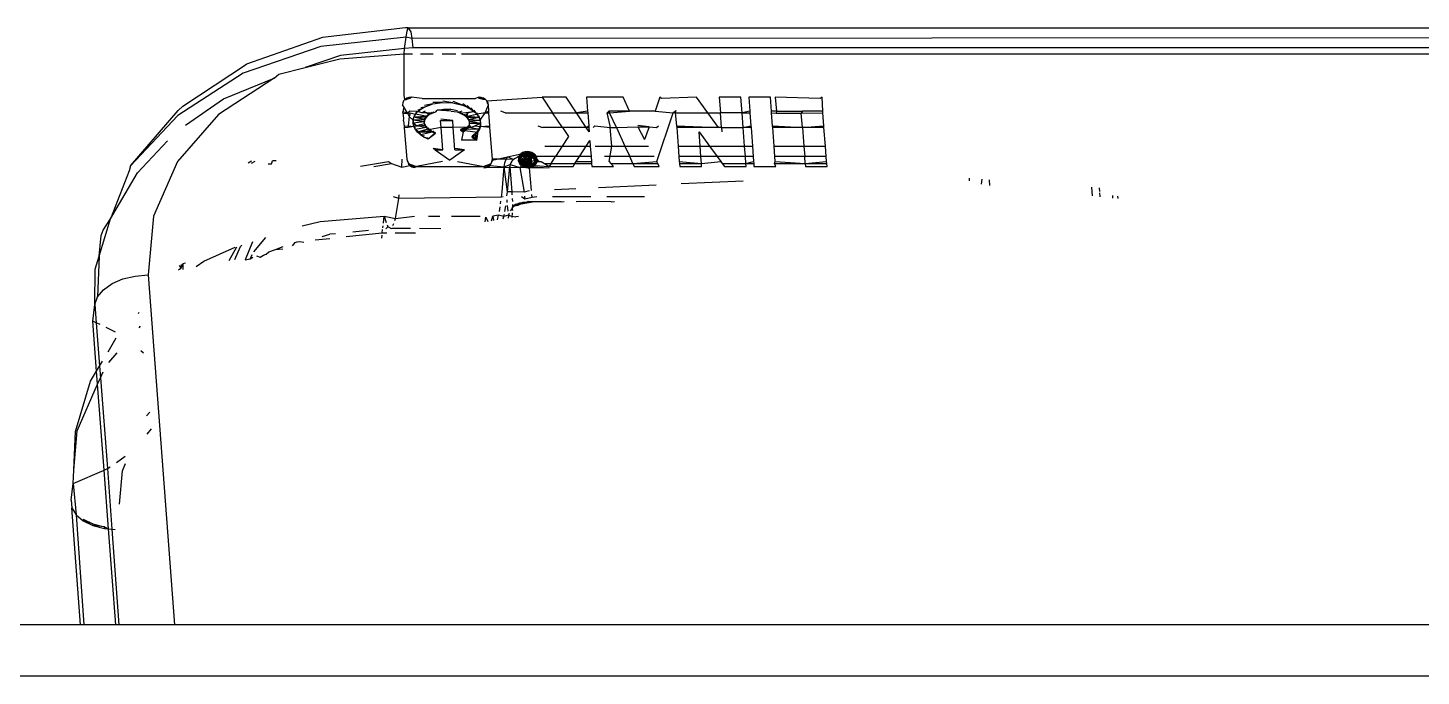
# Model space of a CAD drawing. Header units: metres. Extents: x -4.2 to 4.2, y -5.7 to 5.7.
# Drawn here: x 2.14567 to 2.17013, y -2.64521 to -2.63384 of the extents above; entities that cross this region are included whole.
import ezdxf

# ---------------------------------------------------------------- set-up
doc = ezdxf.new("R2010")
doc.units = ezdxf.units.M

msp = doc.modelspace()

# ---------------------------------------------------------------- linework, layer by layer
for p, q in [((2.150845, -2.634002), (2.14951, -2.63447)), ((2.152312, -2.634001), (2.150819, -2.63416)), ((2.152305, -2.633836), (2.150845, -2.634002)), ((2.152288, -2.6342), (2.152312, -2.634001)), ((2.152351, -2.633836), (2.152305, -2.633836)), ((2.152312, -2.634001), (2.15233, -2.63389)), ((2.152413, -2.634021), (2.152312, -2.634001)), ((2.15233, -2.63389), (2.152351, -2.633836)), ((2.152351, -2.633836), (2.152394, -2.633903)), ((2.152351, -2.633836), (2.185005, -2.633836)), ((2.152394, -2.633903), (2.152413, -2.634021)), ((2.184966, -2.634001), (2.152413, -2.634021)), ((2.152413, -2.634021), (2.152429, -2.634185)), ((2.150819, -2.63416), (2.149452, -2.634629)), ((2.151151, -2.634381), (2.152277, -2.634291)), ((2.152288, -2.6342), (2.15116, -2.634321)), ((2.152277, -2.634291), (2.152288, -2.6342)), ((2.152277, -2.634291), (2.152426, -2.634291)), ((2.15228, -2.635014), (2.152277, -2.634291)), ((2.152429, -2.634185), (2.152288, -2.6342)), ((2.185084, -2.634185), (2.152429, -2.634185)), ((2.152566, -2.634291), (2.152791, -2.634291)), ((2.152944, -2.634291), (2.153185, -2.634291)), ((2.153283, -2.634291), (2.182055, -2.634291)), ((2.148393, -2.635208), (2.14951, -2.63447)), ((2.15008, -2.634648), (2.150542, -2.634533)), ((2.15116, -2.634321), (2.150542, -2.634533)), ((2.150542, -2.634533), (2.151151, -2.634381)), ((2.149452, -2.634629), (2.148304, -2.635374)), ((2.149998, -2.634719), (2.149022, -2.635353)), ((2.149106, -2.635082), (2.149998, -2.634719)), ((2.149998, -2.634719), (2.15008, -2.634648)), ((2.152294, -2.635091), (2.15228, -2.635014)), ((2.148312, -2.635283), (2.148393, -2.635208)), ((2.148442, -2.635544), (2.149106, -2.635082)), ((2.152256, -2.63515), (2.152253, -2.635183)), ((2.152275, -2.635223), (2.152253, -2.635183)), ((2.15227, -2.635118), (2.152256, -2.63515)), ((2.152275, -2.635223), (2.152258, -2.635307)), ((2.152294, -2.635091), (2.15227, -2.635118)), ((2.152335, -2.63533), (2.152275, -2.635223)), ((2.152326, -2.63507), (2.152294, -2.635091)), ((2.152323, -2.635094), (2.152294, -2.635091)), ((2.152294, -2.635091), (2.152323, -2.635094)), ((2.152361, -2.635081), (2.152323, -2.635094)), ((2.152326, -2.63507), (2.152406, -2.635053)), ((2.152364, -2.635057), (2.152326, -2.63507)), ((2.152361, -2.635081), (2.152326, -2.63507)), ((2.152406, -2.635053), (2.152361, -2.635081)), ((2.152406, -2.635053), (2.152364, -2.635057)), ((2.152403, -2.635076), (2.152364, -2.635057)), ((2.152597, -2.635076), (2.152406, -2.635053)), ((2.152518, -2.635304), (2.15257, -2.635261)), ((2.15257, -2.635261), (2.152521, -2.635281)), ((2.15257, -2.635261), (2.152632, -2.635224)), ((2.152632, -2.635224), (2.152573, -2.635238)), ((2.152597, -2.635076), (2.153531, -2.635076)), ((2.152632, -2.635224), (2.152782, -2.635169)), ((2.152782, -2.635169), (2.152635, -2.6352)), ((2.152782, -2.635169), (2.152955, -2.635144)), ((2.152955, -2.635144), (2.152785, -2.635145)), ((2.152859, -2.635277), (2.152976, -2.63526)), ((2.153097, -2.635264), (2.152859, -2.635277)), ((2.15292, -2.635279), (2.152976, -2.63526)), ((2.152955, -2.635144), (2.153134, -2.635152)), ((2.153134, -2.635152), (2.152958, -2.63512)), ((2.152976, -2.63526), (2.153097, -2.635264)), ((2.152989, -2.635281), (2.153097, -2.635264)), ((2.153097, -2.635264), (2.153213, -2.635288)), ((2.153134, -2.635152), (2.153304, -2.635192)), ((2.153304, -2.635192), (2.153137, -2.635128)), ((2.153304, -2.635192), (2.15338, -2.635223)), ((2.15338, -2.635223), (2.153307, -2.635168)), ((2.15338, -2.635223), (2.153448, -2.63526)), ((2.153448, -2.63526), (2.153383, -2.635199)), ((2.153448, -2.63526), (2.153495, -2.635294)), ((2.153507, -2.635303), (2.153451, -2.635236)), ((2.153588, -2.635053), (2.153531, -2.635076)), ((2.153627, -2.635081), (2.153585, -2.635076)), ((2.153627, -2.635081), (2.153588, -2.635053)), ((2.15363, -2.635057), (2.153588, -2.635053)), ((2.15367, -2.63507), (2.153588, -2.635053)), ((2.153627, -2.635081), (2.153588, -2.635053)), ((2.153667, -2.635094), (2.153627, -2.635081)), ((2.153667, -2.635094), (2.15363, -2.635057)), ((2.15367, -2.63507), (2.15363, -2.635057)), ((2.153705, -2.635091), (2.153667, -2.635094)), ((2.153688, -2.635094), (2.15367, -2.63507)), ((2.153705, -2.635091), (2.15367, -2.63507)), ((2.1537, -2.635325), (2.15376, -2.635183)), ((2.153733, -2.635118), (2.153705, -2.635091)), ((2.153733, -2.635118), (2.154703, -2.635053)), ((2.153749, -2.635173), (2.153733, -2.635118)), ((2.153752, -2.63515), (2.153733, -2.635118)), ((2.153757, -2.635207), (2.153752, -2.63515)), ((2.15376, -2.635183), (2.153752, -2.63515)), ((2.153763, -2.635294), (2.15376, -2.635183)), ((2.154703, -2.635053), (2.154885, -2.635325)), ((2.155122, -2.635053), (2.154703, -2.635053)), ((2.155304, -2.635325), (2.155122, -2.635053)), ((2.155482, -2.635053), (2.1555, -2.635294)), ((2.156124, -2.635053), (2.155482, -2.635053)), ((2.156235, -2.635294), (2.156124, -2.635053)), ((2.156768, -2.635053), (2.156684, -2.635294)), ((2.156796, -2.635076), (2.156768, -2.635053)), ((2.15741, -2.635053), (2.156796, -2.635076)), ((2.15761, -2.635325), (2.15741, -2.635053)), ((2.157809, -2.635053), (2.15783, -2.635325)), ((2.15819, -2.635053), (2.157809, -2.635053)), ((2.158211, -2.635325), (2.15819, -2.635053)), ((2.158327, -2.635053), (2.158346, -2.635294)), ((2.158709, -2.635053), (2.158327, -2.635053)), ((2.158727, -2.635294), (2.158709, -2.635053)), ((2.15958, -2.635076), (2.158794, -2.635053)), ((2.158794, -2.635053), (2.158813, -2.635294)), ((2.159614, -2.635053), (2.15958, -2.635076)), ((2.159627, -2.635294), (2.159614, -2.635053)), ((2.147476, -2.636256), (2.148312, -2.635283)), ((2.148304, -2.635374), (2.147476, -2.636256)), ((2.149022, -2.635353), (2.148298, -2.636178)), ((2.15226, -2.635338), (2.152258, -2.635307)), ((2.152335, -2.63533), (2.152258, -2.635307)), ((2.15226, -2.635338), (2.152335, -2.63533)), ((2.152271, -2.63542), (2.15226, -2.635338)), ((2.15227, -2.635467), (2.152271, -2.63542)), ((2.15227, -2.635467), (2.152277, -2.63556)), ((2.152381, -2.635294), (2.152335, -2.63533)), ((2.152335, -2.63533), (2.152384, -2.635325)), ((2.152335, -2.63533), (2.152369, -2.635391)), ((2.152369, -2.635391), (2.15235, -2.635552)), ((2.152384, -2.635325), (2.152369, -2.635391)), ((2.152437, -2.635456), (2.152369, -2.635391)), ((2.152518, -2.635304), (2.152381, -2.635294)), ((2.152384, -2.635325), (2.152478, -2.635352)), ((2.152436, -2.63551), (2.152437, -2.635456)), ((2.152633, -2.635484), (2.152436, -2.63551)), ((2.152436, -2.63551), (2.152452, -2.635541)), ((2.152498, -2.635552), (2.152436, -2.63551)), ((2.152449, -2.635565), (2.152436, -2.63551)), ((2.152437, -2.635456), (2.152451, -2.635403)), ((2.15264, -2.635451), (2.152437, -2.635456)), ((2.152437, -2.635456), (2.152439, -2.635487)), ((2.152633, -2.635484), (2.152437, -2.635456)), ((2.152451, -2.635403), (2.152439, -2.635433)), ((2.152439, -2.635487), (2.152452, -2.635541)), ((2.152451, -2.635403), (2.152478, -2.635352)), ((2.152681, -2.635388), (2.152451, -2.635403)), ((2.152656, -2.635418), (2.152451, -2.635403)), ((2.15264, -2.635451), (2.152451, -2.635403)), ((2.152478, -2.635352), (2.152453, -2.635379)), ((2.152478, -2.635352), (2.152518, -2.635304)), ((2.152681, -2.635388), (2.152478, -2.635352)), ((2.152518, -2.635304), (2.152481, -2.635328)), ((2.152635, -2.635518), (2.152498, -2.635552)), ((2.152589, -2.635325), (2.152518, -2.635304)), ((2.15265, -2.635294), (2.152589, -2.635325)), ((2.152669, -2.635325), (2.152589, -2.635325)), ((2.152633, -2.635484), (2.152643, -2.635427)), ((2.152633, -2.635484), (2.15264, -2.635451)), ((2.152635, -2.635518), (2.152633, -2.635484)), ((2.152635, -2.635518), (2.15264, -2.635451)), ((2.152635, -2.635518), (2.152636, -2.635461)), ((2.152647, -2.635551), (2.152635, -2.635518)), ((2.152668, -2.635584), (2.152635, -2.635518)), ((2.152647, -2.635551), (2.152638, -2.635494)), ((2.15264, -2.635451), (2.152681, -2.635388)), ((2.15264, -2.635451), (2.152659, -2.635395)), ((2.15264, -2.635451), (2.152656, -2.635418)), ((2.152656, -2.635418), (2.152684, -2.635365)), ((2.152656, -2.635418), (2.152681, -2.635388)), ((2.152669, -2.635325), (2.152727, -2.635325)), ((2.152715, -2.635361), (2.152669, -2.635325)), ((2.152681, -2.635388), (2.152718, -2.635337)), ((2.152681, -2.635388), (2.152715, -2.635361)), ((2.152715, -2.635361), (2.152681, -2.635388)), ((2.152715, -2.635361), (2.152759, -2.635313)), ((2.152715, -2.635361), (2.152727, -2.635325)), ((2.152715, -2.635361), (2.152756, -2.635336)), ((2.152756, -2.635336), (2.152715, -2.635361)), ((2.152727, -2.635325), (2.152756, -2.635336)), ((2.152756, -2.635336), (2.152833, -2.635309)), ((2.152756, -2.635336), (2.1528, -2.635311)), ((2.152833, -2.635309), (2.152859, -2.635277)), ((2.153107, -2.635294), (2.152859, -2.635277)), ((2.152929, -2.635584), (2.152919, -2.635462)), ((2.152919, -2.635462), (2.153131, -2.635462)), ((2.153131, -2.635462), (2.152922, -2.635438)), ((2.153107, -2.635294), (2.15321, -2.635311)), ((2.15314, -2.635584), (2.153131, -2.635462)), ((2.15321, -2.635311), (2.153265, -2.635307)), ((2.15321, -2.635311), (2.153265, -2.635307)), ((2.15321, -2.635311), (2.153262, -2.63533)), ((2.153262, -2.63533), (2.153507, -2.635303)), ((2.153262, -2.63533), (2.153311, -2.63533)), ((2.153262, -2.63533), (2.153309, -2.635353)), ((2.153292, -2.635294), (2.153265, -2.635307)), ((2.153265, -2.635307), (2.153309, -2.635353)), ((2.153309, -2.635353), (2.153351, -2.635357)), ((2.153309, -2.635353), (2.153348, -2.63538)), ((2.153309, -2.635353), (2.153348, -2.63538)), ((2.153348, -2.63538), (2.153398, -2.635325)), ((2.153348, -2.63538), (2.153383, -2.635386)), ((2.153348, -2.63538), (2.15338, -2.63541)), ((2.153348, -2.63538), (2.153383, -2.635386)), ((2.15338, -2.63541), (2.15359, -2.635401)), ((2.15338, -2.63541), (2.153407, -2.635418)), ((2.15338, -2.63541), (2.153404, -2.635441)), ((2.153383, -2.635386), (2.153398, -2.635325)), ((2.153383, -2.635386), (2.153555, -2.63535)), ((2.153383, -2.635386), (2.15359, -2.635401)), ((2.153383, -2.635386), (2.153404, -2.635441)), ((2.153398, -2.635325), (2.153495, -2.635294)), ((2.153404, -2.635441), (2.15359, -2.635401)), ((2.153404, -2.635441), (2.153419, -2.635475)), ((2.153404, -2.635441), (2.153419, -2.635475)), ((2.153404, -2.635441), (2.153613, -2.635454)), ((2.153419, -2.635475), (2.153613, -2.635454)), ((2.153419, -2.635475), (2.153424, -2.635508)), ((2.153419, -2.635475), (2.15342, -2.635542)), ((2.153419, -2.635475), (2.153622, -2.635509)), ((2.153424, -2.635508), (2.15342, -2.635542)), ((2.153424, -2.635508), (2.153622, -2.635509)), ((2.153495, -2.635294), (2.153555, -2.63535)), ((2.153555, -2.63535), (2.15351, -2.635279)), ((2.153518, -2.635552), (2.153622, -2.635509)), ((2.1537, -2.635325), (2.153555, -2.63535)), ((2.153555, -2.63535), (2.15359, -2.635401)), ((2.15359, -2.635401), (2.153557, -2.635327)), ((2.15359, -2.635401), (2.153613, -2.635454)), ((2.153613, -2.635454), (2.153593, -2.635378)), ((2.153613, -2.635454), (2.1537, -2.635325)), ((2.153613, -2.635454), (2.153622, -2.635509)), ((2.153622, -2.635509), (2.153616, -2.635431)), ((2.153617, -2.635563), (2.153625, -2.635485)), ((2.153622, -2.635509), (2.153617, -2.635563)), ((2.15362, -2.635539), (2.153625, -2.635485)), ((2.153763, -2.635294), (2.1537, -2.635325)), ((2.1537, -2.635325), (2.153766, -2.635325)), ((2.153766, -2.635325), (2.153763, -2.635294)), ((2.153783, -2.635552), (2.153766, -2.635325)), ((2.154054, -2.635325), (2.153975, -2.635294)), ((2.154054, -2.635325), (2.154885, -2.635325)), ((2.155058, -2.635584), (2.154885, -2.635325)), ((2.154885, -2.635325), (2.155304, -2.635325)), ((2.1555, -2.635294), (2.155304, -2.635325)), ((2.155477, -2.635584), (2.155304, -2.635325)), ((2.155304, -2.635325), (2.155502, -2.635325)), ((2.1555, -2.635294), (2.155502, -2.635325)), ((2.155502, -2.635325), (2.155519, -2.635552)), ((2.155842, -2.635325), (2.155871, -2.635294)), ((2.155894, -2.635552), (2.155842, -2.635325)), ((2.155842, -2.635325), (2.155886, -2.635325)), ((2.155871, -2.635294), (2.155886, -2.635325)), ((2.156235, -2.635294), (2.155871, -2.635294)), ((2.155886, -2.635325), (2.156235, -2.635294)), ((2.156004, -2.635584), (2.155886, -2.635325)), ((2.156684, -2.635294), (2.156235, -2.635294)), ((2.156684, -2.635294), (2.157, -2.635325)), ((2.156712, -2.636181), (2.157, -2.635325)), ((2.157, -2.635325), (2.157046, -2.635284)), ((2.157034, -2.635325), (2.157, -2.635325)), ((2.157046, -2.635284), (2.157034, -2.635325)), ((2.157034, -2.635325), (2.157061, -2.635552)), ((2.157034, -2.635325), (2.15761, -2.635325)), ((2.1578, -2.635584), (2.15761, -2.635325)), ((2.15761, -2.635325), (2.15783, -2.635325)), ((2.157849, -2.635584), (2.15783, -2.635325)), ((2.158211, -2.635325), (2.15783, -2.635325)), ((2.158346, -2.635294), (2.158211, -2.635325)), ((2.15823, -2.635584), (2.158211, -2.635325)), ((2.158211, -2.635325), (2.158348, -2.635325)), ((2.158346, -2.635294), (2.158348, -2.635325)), ((2.158348, -2.635325), (2.158365, -2.635552)), ((2.158729, -2.635325), (2.158727, -2.635294)), ((2.158813, -2.635294), (2.158727, -2.635294)), ((2.158746, -2.635552), (2.158729, -2.635325)), ((2.158729, -2.635325), (2.158811, -2.635329)), ((2.158813, -2.635294), (2.158811, -2.635329)), ((2.158811, -2.635329), (2.159249, -2.635329)), ((2.158813, -2.635294), (2.159269, -2.635294)), ((2.159269, -2.635294), (2.159249, -2.635329)), ((2.159249, -2.635329), (2.15963, -2.635325)), ((2.159269, -2.635584), (2.159249, -2.635329)), ((2.159627, -2.635294), (2.159269, -2.635294)), ((2.15963, -2.635325), (2.159627, -2.635294)), ((2.159647, -2.635552), (2.15963, -2.635325)), ((2.152277, -2.63556), (2.15235, -2.635552)), ((2.152277, -2.63556), (2.15228, -2.635591)), ((2.152352, -2.635584), (2.15228, -2.635591)), ((2.15228, -2.635591), (2.152325, -2.636137)), ((2.15235, -2.635552), (2.152352, -2.635584)), ((2.15235, -2.635552), (2.152449, -2.635565)), ((2.152449, -2.635565), (2.152352, -2.635584)), ((2.152647, -2.635551), (2.152449, -2.635565)), ((2.152498, -2.635552), (2.152449, -2.635565)), ((2.152449, -2.635565), (2.152478, -2.635594)), ((2.152476, -2.635617), (2.152449, -2.635565)), ((2.152668, -2.635584), (2.152476, -2.635617)), ((2.152476, -2.635617), (2.152518, -2.635644)), ((2.152515, -2.635667), (2.152476, -2.635617)), ((2.152668, -2.635584), (2.152498, -2.635552)), ((2.152697, -2.635614), (2.152515, -2.635667)), ((2.152735, -2.635642), (2.152515, -2.635667)), ((2.152779, -2.635666), (2.152515, -2.635667)), ((2.152515, -2.635667), (2.152568, -2.63569)), ((2.152566, -2.635713), (2.152515, -2.635667)), ((2.152779, -2.635666), (2.152566, -2.635713)), ((2.152566, -2.635713), (2.15263, -2.635731)), ((2.152627, -2.635755), (2.152566, -2.635713)), ((2.152627, -2.635755), (2.152701, -2.635767)), ((2.152698, -2.63579), (2.152627, -2.635755)), ((2.152668, -2.635584), (2.152647, -2.635551)), ((2.152668, -2.635584), (2.15265, -2.635528)), ((2.152697, -2.635614), (2.152668, -2.635584)), ((2.152697, -2.635614), (2.152668, -2.635584)), ((2.152697, -2.635614), (2.152671, -2.63556)), ((2.152735, -2.635642), (2.152697, -2.635614)), ((2.152738, -2.635618), (2.152697, -2.635614)), ((2.152698, -2.63579), (2.152832, -2.635663)), ((2.15283, -2.635686), (2.152698, -2.63579)), ((2.152735, -2.635642), (2.1527, -2.635591)), ((2.152779, -2.635666), (2.152735, -2.635642)), ((2.152929, -2.635584), (2.152738, -2.635618)), ((2.152779, -2.635666), (2.152738, -2.635618)), ((2.152779, -2.635666), (2.152738, -2.635618)), ((2.15283, -2.635686), (2.152779, -2.635666)), ((2.15283, -2.635686), (2.152779, -2.635666)), ((2.15283, -2.635686), (2.152782, -2.635643)), ((2.15314, -2.635584), (2.152929, -2.635584)), ((2.152958, -2.635974), (2.152929, -2.635584)), ((2.153407, -2.635575), (2.15314, -2.635584)), ((2.15317, -2.635974), (2.15314, -2.635584)), ((2.153271, -2.635633), (2.153314, -2.63566)), ((2.153314, -2.63566), (2.153271, -2.635633)), ((2.153387, -2.635582), (2.153273, -2.63561)), ((2.153356, -2.635611), (2.153273, -2.63561)), ((2.153317, -2.635636), (2.153273, -2.63561)), ((2.153314, -2.63566), (2.153273, -2.63561)), ((2.153314, -2.63566), (2.153283, -2.635804)), ((2.153353, -2.635634), (2.153314, -2.63566)), ((2.153314, -2.63566), (2.153353, -2.635634)), ((2.153356, -2.635611), (2.153317, -2.635636)), ((2.153353, -2.635634), (2.153317, -2.635636)), ((2.153353, -2.635634), (2.153407, -2.635575)), ((2.153384, -2.635606), (2.153353, -2.635634)), ((2.153353, -2.635634), (2.153568, -2.635666)), ((2.153387, -2.635582), (2.153356, -2.635611)), ((2.153384, -2.635606), (2.153356, -2.635611)), ((2.153407, -2.635575), (2.153384, -2.635606)), ((2.153384, -2.635606), (2.153599, -2.635615)), ((2.153409, -2.635551), (2.153387, -2.635582)), ((2.15342, -2.635542), (2.153407, -2.635575)), ((2.15342, -2.635542), (2.153407, -2.635575)), ((2.153407, -2.635575), (2.153448, -2.635584)), ((2.15342, -2.635542), (2.153448, -2.635584)), ((2.153448, -2.635584), (2.153518, -2.635552)), ((2.153448, -2.635584), (2.153599, -2.635615)), ((2.15347, -2.635753), (2.153528, -2.635688)), ((2.153525, -2.635712), (2.15347, -2.635753)), ((2.15347, -2.635753), (2.153554, -2.635804)), ((2.153473, -2.63573), (2.153528, -2.635688)), ((2.153557, -2.635781), (2.153473, -2.63573)), ((2.153554, -2.635804), (2.153473, -2.63573)), ((2.153518, -2.635552), (2.153617, -2.635563)), ((2.153525, -2.635712), (2.153571, -2.635642)), ((2.153568, -2.635666), (2.153525, -2.635712)), ((2.153525, -2.635712), (2.153554, -2.635804)), ((2.153528, -2.635688), (2.153571, -2.635642)), ((2.153528, -2.635688), (2.153557, -2.635781)), ((2.153571, -2.635642), (2.153557, -2.635781)), ((2.153568, -2.635666), (2.153602, -2.635592)), ((2.153599, -2.635615), (2.153568, -2.635666)), ((2.153571, -2.635642), (2.153602, -2.635592)), ((2.153599, -2.635615), (2.15362, -2.635539)), ((2.153617, -2.635563), (2.153599, -2.635615)), ((2.153617, -2.635563), (2.153783, -2.635552)), ((2.153785, -2.635584), (2.153617, -2.635563)), ((2.153785, -2.635584), (2.153783, -2.635552)), ((2.153832, -2.636137), (2.153785, -2.635584)), ((2.154627, -2.635552), (2.154706, -2.635584)), ((2.155058, -2.635584), (2.154706, -2.635584)), ((2.155163, -2.63574), (2.155055, -2.635909)), ((2.155477, -2.635584), (2.155058, -2.635584)), ((2.155058, -2.635584), (2.155163, -2.63574)), ((2.155477, -2.635584), (2.155519, -2.635552)), ((2.155522, -2.635584), (2.155477, -2.635584)), ((2.155527, -2.635658), (2.155477, -2.635584)), ((2.155519, -2.635552), (2.155522, -2.635584)), ((2.155522, -2.635584), (2.155527, -2.635658)), ((2.155627, -2.635552), (2.155598, -2.635584)), ((2.155627, -2.635552), (2.155896, -2.635584)), ((2.155896, -2.635584), (2.155894, -2.635552)), ((2.155924, -2.635909), (2.155896, -2.635584)), ((2.155896, -2.635584), (2.156004, -2.635584)), ((2.156004, -2.635584), (2.15638, -2.635573)), ((2.156004, -2.635584), (2.156154, -2.635909)), ((2.15638, -2.635573), (2.156497, -2.635794)), ((2.15638, -2.635573), (2.15658, -2.635573)), ((2.15658, -2.635573), (2.156383, -2.63555)), ((2.15658, -2.635573), (2.156497, -2.635794)), ((2.15658, -2.635573), (2.15671, -2.635584)), ((2.15671, -2.635584), (2.156745, -2.635552)), ((2.157061, -2.635552), (2.157064, -2.635584)), ((2.157061, -2.635552), (2.1578, -2.635584)), ((2.157064, -2.635584), (2.157088, -2.635909)), ((2.1578, -2.635584), (2.157064, -2.635584)), ((2.157474, -2.635909), (2.157455, -2.635662)), ((2.157455, -2.635662), (2.157637, -2.635909)), ((2.157849, -2.635584), (2.1578, -2.635584)), ((2.157849, -2.635584), (2.15823, -2.635584)), ((2.157849, -2.635584), (2.157855, -2.635658)), ((2.15823, -2.635584), (2.158365, -2.635552)), ((2.158255, -2.635909), (2.15823, -2.635584)), ((2.158368, -2.635584), (2.15823, -2.635584)), ((2.158365, -2.635552), (2.158368, -2.635584)), ((2.158368, -2.635584), (2.158392, -2.635909)), ((2.158749, -2.635584), (2.158746, -2.635552)), ((2.158746, -2.635552), (2.159269, -2.635584)), ((2.158773, -2.635909), (2.158749, -2.635584)), ((2.159269, -2.635584), (2.158749, -2.635584)), ((2.159269, -2.635584), (2.159647, -2.635552)), ((2.159269, -2.635584), (2.159296, -2.635909)), ((2.159649, -2.635584), (2.159269, -2.635584)), ((2.159649, -2.635584), (2.159647, -2.635552)), ((2.159674, -2.635909), (2.159649, -2.635584)), ((2.147599, -2.636376), (2.148124, -2.635818)), ((2.152958, -2.635974), (2.152791, -2.635951)), ((2.152825, -2.635974), (2.152791, -2.635951)), ((2.152825, -2.635974), (2.153082, -2.636156)), ((2.152825, -2.635974), (2.152958, -2.635974)), ((2.153339, -2.635974), (2.153082, -2.636156)), ((2.15317, -2.635974), (2.153339, -2.635974)), ((2.153339, -2.635974), (2.153173, -2.635951)), ((2.153554, -2.635804), (2.153283, -2.635804)), ((2.154397, -2.63601), (2.154359, -2.636023)), ((2.154439, -2.636006), (2.154397, -2.63601)), ((2.154397, -2.63601), (2.154436, -2.636029)), ((2.154397, -2.63601), (2.15444, -2.636028)), ((2.154439, -2.636006), (2.154478, -2.636034)), ((2.154481, -2.63601), (2.154439, -2.636006)), ((2.154481, -2.63601), (2.15444, -2.636028)), ((2.154481, -2.63601), (2.154518, -2.636047)), ((2.154521, -2.636023), (2.154481, -2.63601)), ((2.154748, -2.635909), (2.155055, -2.635909)), ((2.155055, -2.635909), (2.154937, -2.636094)), ((2.155055, -2.635909), (2.155474, -2.635909)), ((2.155356, -2.636094), (2.155474, -2.635909)), ((2.155474, -2.635909), (2.155539, -2.635809)), ((2.155474, -2.635909), (2.155546, -2.635909)), ((2.155539, -2.635809), (2.155546, -2.635909)), ((2.155546, -2.635909), (2.15556, -2.636094)), ((2.15563, -2.635909), (2.155924, -2.635909)), ((2.155876, -2.636181), (2.155924, -2.635909)), ((2.155924, -2.635909), (2.156154, -2.635909)), ((2.156154, -2.635909), (2.156239, -2.636094)), ((2.156154, -2.635909), (2.156571, -2.635909)), ((2.157088, -2.635909), (2.157102, -2.636094)), ((2.157088, -2.635909), (2.157474, -2.635909)), ((2.157488, -2.636094), (2.157474, -2.635909)), ((2.157474, -2.635909), (2.157637, -2.635909)), ((2.157637, -2.635909), (2.157773, -2.636094)), ((2.157637, -2.635909), (2.158255, -2.635909)), ((2.158269, -2.636094), (2.158255, -2.635909)), ((2.158255, -2.635909), (2.158392, -2.635909)), ((2.158392, -2.635909), (2.158406, -2.636094)), ((2.158787, -2.636094), (2.158773, -2.635909)), ((2.158773, -2.635909), (2.159296, -2.635909)), ((2.159296, -2.635909), (2.159311, -2.636094)), ((2.159296, -2.635909), (2.159674, -2.635909)), ((2.159688, -2.636094), (2.159674, -2.635909)), ((2.148298, -2.636178), (2.147877, -2.63714)), ((2.149599, -2.636172), (2.14954, -2.636211)), ((2.149601, -2.636212), (2.149662, -2.636172)), ((2.149893, -2.63622), (2.149953, -2.636221)), ((2.149953, -2.636221), (2.149968, -2.636171)), ((2.150032, -2.63617), (2.149968, -2.636171)), ((2.151512, -2.636262), (2.152002, -2.636181)), ((2.151748, -2.636268), (2.152056, -2.636216)), ((2.152002, -2.636181), (2.152056, -2.636216)), ((2.152056, -2.636216), (2.152236, -2.636281)), ((2.152236, -2.636281), (2.152243, -2.636141)), ((2.152236, -2.636281), (2.152377, -2.636253)), ((2.152325, -2.636137), (2.152352, -2.636202)), ((2.152325, -2.636137), (2.152333, -2.63617)), ((2.152333, -2.63617), (2.152352, -2.636202)), ((2.152349, -2.636226), (2.15238, -2.636229)), ((2.152352, -2.636202), (2.15238, -2.636229)), ((2.152352, -2.636202), (2.152377, -2.636253)), ((2.152377, -2.636253), (2.152415, -2.63625)), ((2.152377, -2.636253), (2.152412, -2.636273)), ((2.15238, -2.636229), (2.152415, -2.63625)), ((2.15238, -2.636229), (2.152497, -2.636267)), ((2.152415, -2.63625), (2.152455, -2.636263)), ((2.152415, -2.63625), (2.152497, -2.636267)), ((2.152951, -2.636181), (2.152497, -2.636267)), ((2.153216, -2.636181), (2.153679, -2.636267)), ((2.153791, -2.636229), (2.153679, -2.636267)), ((2.153759, -2.63625), (2.153679, -2.636267)), ((2.153721, -2.636263), (2.153759, -2.63625)), ((2.153756, -2.636273), (2.153788, -2.636253)), ((2.153759, -2.63625), (2.153791, -2.636229)), ((2.153788, -2.636253), (2.153759, -2.63625)), ((2.153788, -2.636253), (2.153815, -2.636202)), ((2.153788, -2.636253), (2.154036, -2.636273)), ((2.153791, -2.636229), (2.153815, -2.636202)), ((2.153815, -2.636202), (2.153832, -2.636137)), ((2.153815, -2.636202), (2.153829, -2.63617)), ((2.154356, -2.636047), (2.153829, -2.63616)), ((2.153829, -2.63617), (2.153832, -2.636137)), ((2.154072, -2.636138), (2.153832, -2.636137)), ((2.154036, -2.636273), (2.154046, -2.636203)), ((2.154036, -2.636273), (2.154139, -2.636234)), ((2.154046, -2.636203), (2.154072, -2.636138)), ((2.154072, -2.636138), (2.154096, -2.6361)), ((2.154197, -2.636147), (2.154072, -2.636138)), ((2.154197, -2.636147), (2.154096, -2.6361)), ((2.154139, -2.636234), (2.154133, -2.636265)), ((2.154152, -2.636203), (2.154139, -2.636234)), ((2.154139, -2.636234), (2.154308, -2.636286)), ((2.154171, -2.636173), (2.154152, -2.636203)), ((2.154197, -2.636147), (2.154171, -2.636173)), ((2.154227, -2.636125), (2.154197, -2.636147)), ((2.154263, -2.636108), (2.154227, -2.636125)), ((2.154324, -2.636068), (2.154263, -2.636108)), ((2.154302, -2.636098), (2.154263, -2.636108)), ((2.154286, -2.636126), (2.154283, -2.63616)), ((2.154283, -2.63616), (2.15431, -2.636226)), ((2.154283, -2.63616), (2.154292, -2.636194)), ((2.154341, -2.636094), (2.154286, -2.636126)), ((2.154302, -2.636098), (2.154286, -2.636126)), ((2.154289, -2.636103), (2.154286, -2.636137)), ((2.154317, -2.636109), (2.154286, -2.636137)), ((2.154286, -2.636137), (2.154294, -2.63617)), ((2.154321, -2.636165), (2.154286, -2.636137)), ((2.154303, -2.636071), (2.154289, -2.636103)), ((2.154289, -2.636103), (2.154328, -2.636082)), ((2.154292, -2.636194), (2.15431, -2.636226)), ((2.154294, -2.63617), (2.154313, -2.636202)), ((2.154294, -2.63617), (2.154336, -2.636191)), ((2.154324, -2.636068), (2.154302, -2.636098)), ((2.154341, -2.636094), (2.154302, -2.636098)), ((2.154327, -2.636044), (2.154303, -2.636071)), ((2.154303, -2.636071), (2.154348, -2.63606)), ((2.154338, -2.636253), (2.154308, -2.636286)), ((2.154341, -2.636229), (2.15431, -2.636226)), ((2.15431, -2.636226), (2.154338, -2.636253)), ((2.154317, -2.636109), (2.154311, -2.63616)), ((2.154314, -2.636132), (2.154311, -2.63616)), ((2.154408, -2.636174), (2.154311, -2.63616)), ((2.154311, -2.63616), (2.154318, -2.636188)), ((2.15439, -2.636165), (2.154311, -2.63616)), ((2.154313, -2.636202), (2.154341, -2.636229)), ((2.154313, -2.636202), (2.154359, -2.636213)), ((2.154328, -2.636082), (2.154314, -2.636132)), ((2.154325, -2.636106), (2.154314, -2.636132)), ((2.154317, -2.636109), (2.154314, -2.636137)), ((2.154314, -2.636132), (2.154408, -2.636174)), ((2.154314, -2.636137), (2.154321, -2.636165)), ((2.154314, -2.636137), (2.154318, -2.636188)), ((2.154328, -2.636082), (2.154317, -2.636109)), ((2.154318, -2.636188), (2.15439, -2.636165)), ((2.154377, -2.636186), (2.154318, -2.636188)), ((2.154318, -2.636188), (2.154333, -2.636214)), ((2.154321, -2.636165), (2.154336, -2.636191)), ((2.154321, -2.636165), (2.154333, -2.636214)), ((2.154356, -2.636047), (2.154324, -2.636068)), ((2.154348, -2.63606), (2.154325, -2.636106)), ((2.154345, -2.636083), (2.154325, -2.636106)), ((2.154325, -2.636106), (2.154366, -2.636091)), ((2.154325, -2.636106), (2.154408, -2.636174)), ((2.154359, -2.636023), (2.154327, -2.636044)), ((2.154327, -2.636044), (2.154374, -2.636043)), ((2.154327, -2.636044), (2.154356, -2.636047)), ((2.154348, -2.63606), (2.154328, -2.636082)), ((2.154333, -2.636214), (2.154377, -2.636186)), ((2.154382, -2.636207), (2.154333, -2.636214)), ((2.154404, -2.636207), (2.154333, -2.636214)), ((2.154333, -2.636214), (2.154356, -2.636237)), ((2.154336, -2.636191), (2.154359, -2.636213)), ((2.154336, -2.636191), (2.154356, -2.636237)), ((2.154376, -2.63625), (2.154338, -2.636253)), ((2.154338, -2.636253), (2.154373, -2.636273)), ((2.154394, -2.636034), (2.154341, -2.636094)), ((2.154464, -2.636094), (2.154341, -2.636094)), ((2.154341, -2.636229), (2.154376, -2.63625)), ((2.154341, -2.636229), (2.154388, -2.636231)), ((2.154374, -2.636043), (2.154345, -2.636083)), ((2.154371, -2.636066), (2.154345, -2.636083)), ((2.154345, -2.636083), (2.154391, -2.636091)), ((2.154374, -2.636043), (2.154348, -2.63606)), ((2.154394, -2.636034), (2.154356, -2.636047)), ((2.154356, -2.636237), (2.154404, -2.636207)), ((2.154422, -2.636216), (2.154356, -2.636237)), ((2.154409, -2.636228), (2.154356, -2.636237)), ((2.154356, -2.636237), (2.154385, -2.636254)), ((2.154359, -2.636023), (2.154394, -2.636034)), ((2.154359, -2.636023), (2.154406, -2.636032)), ((2.154359, -2.636213), (2.154388, -2.636231)), ((2.154359, -2.636213), (2.154385, -2.636254)), ((2.154366, -2.636091), (2.154394, -2.636067)), ((2.154366, -2.636091), (2.154408, -2.636174)), ((2.154408, -2.636174), (2.154369, -2.636067)), ((2.154369, -2.636067), (2.154407, -2.636136)), ((2.154369, -2.636067), (2.154428, -2.63613)), ((2.154406, -2.636032), (2.154371, -2.636066)), ((2.154403, -2.636055), (2.154371, -2.636066)), ((2.154371, -2.636066), (2.154391, -2.636091)), ((2.154371, -2.636066), (2.154482, -2.636091)), ((2.154506, -2.636066), (2.154371, -2.636066)), ((2.154406, -2.636032), (2.154374, -2.636043)), ((2.154376, -2.63625), (2.154422, -2.636241)), ((2.154376, -2.63625), (2.154416, -2.636263)), ((2.154377, -2.636186), (2.154383, -2.636154)), ((2.154381, -2.636175), (2.154405, -2.636157)), ((2.154404, -2.636207), (2.154381, -2.636175)), ((2.154382, -2.636207), (2.154381, -2.636175)), ((2.154381, -2.636175), (2.154414, -2.63619)), ((2.154407, -2.636136), (2.154383, -2.636154)), ((2.154383, -2.636154), (2.154422, -2.636148)), ((2.154385, -2.636254), (2.154422, -2.636216)), ((2.154385, -2.636254), (2.154419, -2.636265)), ((2.154388, -2.636231), (2.154422, -2.636241)), ((2.154388, -2.636231), (2.154419, -2.636265)), ((2.15439, -2.636165), (2.154407, -2.636136)), ((2.154391, -2.636091), (2.154482, -2.636091)), ((2.154391, -2.636091), (2.154428, -2.63613)), ((2.154425, -2.636153), (2.154391, -2.636091)), ((2.154436, -2.636029), (2.154394, -2.636034)), ((2.154428, -2.63613), (2.154394, -2.636067)), ((2.154405, -2.636157), (2.154399, -2.636189)), ((2.154399, -2.636189), (2.154488, -2.636171)), ((2.154399, -2.636189), (2.154491, -2.636216)), ((2.154402, -2.636175), (2.154404, -2.636207)), ((2.15444, -2.636028), (2.154403, -2.636055)), ((2.154437, -2.636052), (2.154403, -2.636055)), ((2.154473, -2.636055), (2.154403, -2.636055)), ((2.154506, -2.636066), (2.154403, -2.636055)), ((2.154404, -2.636207), (2.154491, -2.636216)), ((2.15444, -2.636028), (2.154406, -2.636032)), ((2.154408, -2.636174), (2.154407, -2.636136)), ((2.154408, -2.636174), (2.154422, -2.636148)), ((2.154408, -2.636174), (2.154488, -2.636171)), ((2.154409, -2.636228), (2.154414, -2.63619)), ((2.154414, -2.63619), (2.154494, -2.636192)), ((2.154414, -2.63619), (2.154422, -2.636216)), ((2.154416, -2.636263), (2.154457, -2.636245)), ((2.154419, -2.636265), (2.154422, -2.636216)), ((2.154491, -2.636148), (2.154422, -2.636148)), ((2.154488, -2.636171), (2.154422, -2.636148)), ((2.154422, -2.636216), (2.154494, -2.636192)), ((2.15452, -2.636254), (2.154422, -2.636216)), ((2.154488, -2.636265), (2.154422, -2.636216)), ((2.154422, -2.636216), (2.154514, -2.636231)), ((2.154491, -2.636216), (2.154422, -2.636216)), ((2.154422, -2.636241), (2.154457, -2.636245)), ((2.154422, -2.636241), (2.154454, -2.636269)), ((2.154482, -2.636091), (2.154425, -2.636153)), ((2.154425, -2.636153), (2.154489, -2.63613)), ((2.154487, -2.636153), (2.154425, -2.636153)), ((2.154489, -2.63613), (2.154428, -2.63613)), ((2.154428, -2.63613), (2.154491, -2.636148)), ((2.15443, -2.636207), (2.154494, -2.636192)), ((2.154514, -2.636231), (2.15443, -2.636207)), ((2.15443, -2.636207), (2.154517, -2.636207)), ((2.154478, -2.636034), (2.154436, -2.636029)), ((2.154475, -2.636032), (2.154437, -2.636052)), ((2.154473, -2.636055), (2.154437, -2.636052)), ((2.154475, -2.636032), (2.15444, -2.636028)), ((2.154455, -2.636291), (2.154514, -2.636231)), ((2.154478, -2.636034), (2.154457, -2.636012)), ((2.154457, -2.636245), (2.154491, -2.636241)), ((2.1545, -2.636263), (2.154457, -2.636245)), ((2.154457, -2.636245), (2.154488, -2.636265)), ((2.154504, -2.636091), (2.154464, -2.636094)), ((2.154472, -2.636181), (2.154504, -2.636091)), ((2.154514, -2.636231), (2.154472, -2.636181)), ((2.154509, -2.636043), (2.154473, -2.636055)), ((2.154506, -2.636066), (2.154473, -2.636055)), ((2.154521, -2.636023), (2.154475, -2.636032)), ((2.154509, -2.636043), (2.154475, -2.636032)), ((2.154504, -2.636091), (2.154478, -2.636034)), ((2.154518, -2.636047), (2.154478, -2.636034)), ((2.154481, -2.636289), (2.154514, -2.636231)), ((2.154506, -2.636066), (2.154482, -2.636091)), ((2.154482, -2.636091), (2.154507, -2.636067)), ((2.154482, -2.636091), (2.154487, -2.636153)), ((2.154487, -2.636153), (2.154485, -2.636067)), ((2.154485, -2.636067), (2.154489, -2.63613)), ((2.154488, -2.636171), (2.154491, -2.636216)), ((2.154488, -2.636265), (2.15452, -2.636254)), ((2.154507, -2.636067), (2.154489, -2.63613)), ((2.154517, -2.636207), (2.154489, -2.63613)), ((2.154491, -2.636148), (2.154517, -2.636207)), ((2.154494, -2.636192), (2.154491, -2.636148)), ((2.154491, -2.636216), (2.154491, -2.636148)), ((2.154491, -2.636241), (2.154523, -2.636231)), ((2.154538, -2.63625), (2.154491, -2.636241)), ((2.154491, -2.636241), (2.15452, -2.636254)), ((2.154538, -2.63625), (2.154497, -2.636286)), ((2.1545, -2.636263), (2.154538, -2.63625)), ((2.154553, -2.636068), (2.154504, -2.636091)), ((2.154535, -2.636083), (2.154504, -2.636091)), ((2.154558, -2.636106), (2.154504, -2.636091)), ((2.154573, -2.636132), (2.154504, -2.636091)), ((2.154504, -2.636091), (2.154517, -2.636207)), ((2.15458, -2.63616), (2.154504, -2.636091)), ((2.154538, -2.63606), (2.154506, -2.636066)), ((2.154535, -2.636083), (2.154506, -2.636066)), ((2.154517, -2.636207), (2.154507, -2.636067)), ((2.154556, -2.636044), (2.154509, -2.636043)), ((2.154538, -2.63606), (2.154509, -2.636043)), ((2.15458, -2.63616), (2.15451, -2.636181)), ((2.15451, -2.636181), (2.154514, -2.636231)), ((2.154578, -2.636188), (2.154514, -2.636231)), ((2.154566, -2.636214), (2.154514, -2.636231)), ((2.154546, -2.636237), (2.154514, -2.636231)), ((2.154514, -2.636231), (2.154567, -2.636253)), ((2.154553, -2.636068), (2.154518, -2.636047)), ((2.15452, -2.636254), (2.154546, -2.636237)), ((2.154521, -2.636023), (2.154553, -2.636068)), ((2.154556, -2.636044), (2.154521, -2.636023)), ((2.154523, -2.636231), (2.154549, -2.636213)), ((2.15457, -2.636229), (2.154523, -2.636231)), ((2.154561, -2.636082), (2.154535, -2.636083)), ((2.154558, -2.636106), (2.154535, -2.636083)), ((2.15457, -2.636229), (2.154535, -2.636273)), ((2.154535, -2.636273), (2.154567, -2.636253)), ((2.154584, -2.636071), (2.154538, -2.63606)), ((2.154561, -2.636082), (2.154538, -2.63606)), ((2.154538, -2.63625), (2.15457, -2.636229)), ((2.154546, -2.636237), (2.154566, -2.636214)), ((2.154549, -2.636213), (2.154569, -2.636191)), ((2.154594, -2.636202), (2.154549, -2.636213)), ((2.154581, -2.636095), (2.154553, -2.636068)), ((2.154556, -2.636044), (2.154581, -2.636095)), ((2.154584, -2.636071), (2.154556, -2.636044)), ((2.154573, -2.636132), (2.154558, -2.636106)), ((2.154603, -2.636103), (2.154561, -2.636082)), ((2.154576, -2.636109), (2.154561, -2.636082)), ((2.154566, -2.636214), (2.154578, -2.636188)), ((2.154594, -2.636202), (2.154567, -2.636253)), ((2.154567, -2.636253), (2.154591, -2.636226)), ((2.154567, -2.636253), (2.154826, -2.636267)), ((2.154569, -2.636191), (2.15458, -2.636165)), ((2.154608, -2.63617), (2.154569, -2.636191)), ((2.15457, -2.636229), (2.154594, -2.636202)), ((2.15458, -2.63616), (2.154573, -2.636132)), ((2.154611, -2.636137), (2.154576, -2.636109)), ((2.154583, -2.636137), (2.154576, -2.636109)), ((2.154578, -2.636188), (2.15458, -2.63616)), ((2.154611, -2.636137), (2.15458, -2.636165)), ((2.15458, -2.636165), (2.154583, -2.636137)), ((2.154937, -2.636094), (2.154581, -2.636095)), ((2.1546, -2.636126), (2.154581, -2.636095)), ((2.154584, -2.636071), (2.1546, -2.636126)), ((2.154603, -2.636103), (2.154584, -2.636071)), ((2.154608, -2.63617), (2.154591, -2.636226)), ((2.154591, -2.636226), (2.154605, -2.636194)), ((2.154594, -2.636202), (2.154608, -2.63617)), ((2.154608, -2.63616), (2.1546, -2.636126)), ((2.1546, -2.636126), (2.154649, -2.636181)), ((2.154603, -2.636103), (2.154608, -2.63616)), ((2.154611, -2.636137), (2.154603, -2.636103)), ((2.154611, -2.636137), (2.154605, -2.636194)), ((2.154605, -2.636194), (2.154608, -2.63616)), ((2.154605, -2.636194), (2.154649, -2.636181)), ((2.154608, -2.63617), (2.154611, -2.636137)), ((2.154608, -2.63616), (2.154649, -2.636181)), ((2.154649, -2.636181), (2.154687, -2.636181)), ((2.154687, -2.636181), (2.154744, -2.636216)), ((2.154744, -2.636216), (2.154859, -2.636216)), ((2.154744, -2.636216), (2.154826, -2.636267)), ((2.154859, -2.636216), (2.154826, -2.636267)), ((2.154859, -2.636216), (2.154937, -2.636094)), ((2.154859, -2.636216), (2.155278, -2.636216)), ((2.155356, -2.636094), (2.154937, -2.636094)), ((2.155245, -2.636267), (2.155278, -2.636216)), ((2.155278, -2.636216), (2.155301, -2.636181)), ((2.155278, -2.636216), (2.15557, -2.636216)), ((2.155301, -2.636181), (2.155356, -2.636094)), ((2.155301, -2.636181), (2.155567, -2.636181)), ((2.15556, -2.636094), (2.155356, -2.636094)), ((2.15556, -2.636094), (2.155567, -2.636181)), ((2.155567, -2.636181), (2.15557, -2.636216)), ((2.15557, -2.636216), (2.155573, -2.636267)), ((2.156239, -2.636094), (2.155798, -2.636094)), ((2.155876, -2.636181), (2.155908, -2.636216)), ((2.155908, -2.636216), (2.156295, -2.636216)), ((2.155955, -2.636267), (2.155908, -2.636216)), ((2.156295, -2.636216), (2.156239, -2.636094)), ((2.156667, -2.636094), (2.156239, -2.636094)), ((2.156295, -2.636216), (2.156712, -2.636181)), ((2.156295, -2.636216), (2.156318, -2.636267)), ((2.156295, -2.636216), (2.15673, -2.636216)), ((2.15673, -2.636216), (2.156712, -2.636181)), ((2.156756, -2.636267), (2.15673, -2.636216)), ((2.157102, -2.636094), (2.157109, -2.636181)), ((2.157488, -2.636094), (2.157102, -2.636094)), ((2.157109, -2.636181), (2.157111, -2.636216)), ((2.157109, -2.636181), (2.157497, -2.636216)), ((2.157111, -2.636216), (2.157497, -2.636216)), ((2.157111, -2.636216), (2.15712, -2.636267)), ((2.157497, -2.636216), (2.157488, -2.636094)), ((2.157773, -2.636094), (2.157488, -2.636094)), ((2.157497, -2.636216), (2.157837, -2.636181)), ((2.157501, -2.636267), (2.157497, -2.636216)), ((2.157773, -2.636094), (2.157837, -2.636181)), ((2.158269, -2.636094), (2.157773, -2.636094)), ((2.157837, -2.636181), (2.157863, -2.636216)), ((2.157863, -2.636216), (2.158278, -2.636216)), ((2.157863, -2.636216), (2.157901, -2.636267)), ((2.158278, -2.636216), (2.158269, -2.636094)), ((2.158406, -2.636094), (2.158269, -2.636094)), ((2.158278, -2.636216), (2.158413, -2.636181)), ((2.158278, -2.636216), (2.158416, -2.636216)), ((2.158282, -2.636267), (2.158278, -2.636216)), ((2.158406, -2.636094), (2.158413, -2.636181)), ((2.158413, -2.636181), (2.158416, -2.636216)), ((2.158416, -2.636216), (2.158419, -2.636267)), ((2.158781, -2.636216), (2.158794, -2.636181)), ((2.158801, -2.636267), (2.158781, -2.636216)), ((2.158781, -2.636216), (2.15932, -2.636216)), ((2.158794, -2.636181), (2.158787, -2.636094)), ((2.159311, -2.636094), (2.158787, -2.636094)), ((2.158794, -2.636181), (2.15932, -2.636216)), ((2.15932, -2.636216), (2.159311, -2.636094)), ((2.159688, -2.636094), (2.159311, -2.636094)), ((2.15932, -2.636216), (2.159694, -2.636181)), ((2.15932, -2.636216), (2.159325, -2.636267)), ((2.15932, -2.636216), (2.159697, -2.636216)), ((2.159694, -2.636181), (2.159688, -2.636094)), ((2.159697, -2.636216), (2.159694, -2.636181)), ((2.159706, -2.636267), (2.159697, -2.636216)), ((2.147453, -2.636345), (2.147123, -2.637187)), ((2.147123, -2.637187), (2.147599, -2.636376)), ((2.147476, -2.636256), (2.147453, -2.636345)), ((2.152412, -2.636273), (2.152455, -2.636263)), ((2.152412, -2.636273), (2.152452, -2.636286)), ((2.152452, -2.636286), (2.152497, -2.636267)), ((2.152452, -2.636286), (2.152497, -2.636267)), ((2.152455, -2.636263), (2.152497, -2.636267)), ((2.152497, -2.636267), (2.153679, -2.636267)), ((2.154413, -2.636286), (2.153676, -2.636291)), ((2.153676, -2.636291), (2.153718, -2.636286)), ((2.153679, -2.636267), (2.153721, -2.636263)), ((2.153718, -2.636286), (2.153679, -2.636267)), ((2.153718, -2.636286), (2.153679, -2.636267)), ((2.153718, -2.636286), (2.153756, -2.636273)), ((2.153756, -2.636273), (2.153721, -2.636263)), ((2.153999, -2.636714), (2.154036, -2.636273)), ((2.154096, -2.636714), (2.154036, -2.636273)), ((2.154096, -2.636714), (2.154133, -2.636265)), ((2.154133, -2.636265), (2.154167, -2.636711)), ((2.154308, -2.636286), (2.154388, -2.636716)), ((2.154416, -2.636263), (2.154373, -2.636273)), ((2.154373, -2.636273), (2.154413, -2.636286)), ((2.154458, -2.636267), (2.154413, -2.636286)), ((2.154413, -2.636286), (2.154455, -2.636291)), ((2.154413, -2.636286), (2.154455, -2.636291)), ((2.154416, -2.636263), (2.154458, -2.636267)), ((2.154419, -2.636265), (2.154454, -2.636269)), ((2.154419, -2.636265), (2.154488, -2.636265)), ((2.154454, -2.636269), (2.154488, -2.636265)), ((2.1545, -2.636263), (2.154455, -2.636291)), ((2.154455, -2.636291), (2.154497, -2.636286)), ((2.154455, -2.636291), (2.154481, -2.636289)), ((2.154458, -2.636267), (2.1545, -2.636263)), ((2.154516, -2.636688), (2.154481, -2.636289)), ((2.154497, -2.636286), (2.154535, -2.636273)), ((2.154497, -2.636286), (2.154823, -2.636291)), ((2.154535, -2.636273), (2.154823, -2.636291)), ((2.154826, -2.636267), (2.155245, -2.636267)), ((2.155573, -2.636267), (2.155955, -2.636267)), ((2.156318, -2.636267), (2.156756, -2.636267)), ((2.15712, -2.636267), (2.157501, -2.636267)), ((2.157901, -2.636267), (2.158282, -2.636267)), ((2.158419, -2.636267), (2.158801, -2.636267)), ((2.159325, -2.636267), (2.159706, -2.636267)), ((2.162196, -2.636474), (2.162199, -2.636521)), ((2.162417, -2.63649), (2.16241, -2.636577)), ((2.153987, -2.636804), (2.153999, -2.636714)), ((2.15408, -2.636784), (2.154096, -2.636714)), ((2.154167, -2.636711), (2.154096, -2.636714)), ((2.154388, -2.636716), (2.154167, -2.636711)), ((2.154167, -2.636711), (2.154171, -2.636764)), ((2.154476, -2.636696), (2.154388, -2.636716)), ((2.155291, -2.636659), (2.154916, -2.636676)), ((2.156705, -2.636594), (2.155693, -2.63664)), ((2.15823, -2.636523), (2.157143, -2.636573)), ((2.162549, -2.6365), (2.162555, -2.6366)), ((2.164346, -2.636632), (2.164359, -2.636784)), ((2.16448, -2.636641), (2.164485, -2.636706)), ((2.164487, -2.636732), (2.164492, -2.636798)), ((2.152187, -2.63683), (2.152092, -2.636797)), ((2.15213, -2.637179), (2.152187, -2.63683)), ((2.152187, -2.63683), (2.152193, -2.636764)), ((2.153987, -2.636804), (2.152187, -2.63683)), ((2.153952, -2.637058), (2.153963, -2.636975)), ((2.15397, -2.636925), (2.153977, -2.636873)), ((2.15402, -2.636797), (2.153987, -2.636804)), ((2.154049, -2.637057), (2.154063, -2.636956)), ((2.15409, -2.636901), (2.154085, -2.63685)), ((2.154103, -2.637054), (2.154094, -2.63695)), ((2.154176, -2.636831), (2.15418, -2.636883)), ((2.154183, -2.636933), (2.154176, -2.637006)), ((2.154176, -2.637006), (2.154199, -2.636967)), ((2.154354, -2.6369), (2.154199, -2.636967)), ((2.154199, -2.636967), (2.154222, -2.636938)), ((2.154245, -2.636958), (2.154199, -2.636967)), ((2.154319, -2.636906), (2.154222, -2.636938)), ((2.154222, -2.636938), (2.154248, -2.63692)), ((2.154275, -2.63695), (2.154245, -2.636958)), ((2.154332, -2.63692), (2.154275, -2.63695)), ((2.154332, -2.63692), (2.154533, -2.636889)), ((2.15437, -2.636897), (2.154332, -2.63692)), ((2.154397, -2.636839), (2.154341, -2.636797)), ((2.15443, -2.636897), (2.15437, -2.636897)), ((2.154393, -2.636786), (2.154397, -2.636839)), ((2.154527, -2.636813), (2.154397, -2.636839)), ((2.154457, -2.63688), (2.15443, -2.636897)), ((2.154533, -2.636889), (2.154457, -2.63688)), ((2.154527, -2.636813), (2.154522, -2.636759)), ((2.154606, -2.636797), (2.154527, -2.636813)), ((2.155037, -2.636889), (2.154533, -2.636889)), ((2.155556, -2.636797), (2.154885, -2.636797)), ((2.155037, -2.636889), (2.155088, -2.63688)), ((2.15535, -2.63688), (2.155297, -2.636889)), ((2.155914, -2.636889), (2.15535, -2.63688)), ((2.156496, -2.636797), (2.155835, -2.636797)), ((2.155914, -2.636889), (2.155971, -2.63688)), ((2.164712, -2.636778), (2.164715, -2.636821)), ((2.164804, -2.636787), (2.164808, -2.636831)), ((2.146925, -2.637843), (2.147123, -2.637187)), ((2.146994, -2.637384), (2.147123, -2.637187)), ((2.147877, -2.63714), (2.147786, -2.638171)), ((2.150491, -2.637308), (2.150803, -2.63723)), ((2.150803, -2.63723), (2.15193, -2.63714)), ((2.151915, -2.637261), (2.15193, -2.63714)), ((2.15193, -2.63714), (2.15213, -2.637179)), ((2.15193, -2.63714), (2.151966, -2.63725)), ((2.152116, -2.637217), (2.15213, -2.637179)), ((2.15213, -2.637179), (2.152463, -2.63714)), ((2.152704, -2.63714), (2.152903, -2.63714)), ((2.153112, -2.63714), (2.153616, -2.63714)), ((2.153704, -2.637237), (2.153713, -2.637159)), ((2.153713, -2.637159), (2.153746, -2.637231)), ((2.153815, -2.63722), (2.153833, -2.637139)), ((2.153937, -2.637121), (2.153833, -2.637139)), ((2.153833, -2.637139), (2.153848, -2.637215)), ((2.153916, -2.637204), (2.153937, -2.637121)), ((2.154029, -2.637142), (2.153937, -2.637121)), ((2.154018, -2.637188), (2.154029, -2.637142)), ((2.154029, -2.637142), (2.154038, -2.637104)), ((2.154109, -2.637124), (2.154029, -2.637142)), ((2.154109, -2.637124), (2.154103, -2.637175)), ((2.154121, -2.63709), (2.154109, -2.637124)), ((2.154109, -2.637124), (2.154161, -2.637139)), ((2.154176, -2.637006), (2.154143, -2.637047)), ((2.154161, -2.637139), (2.15424, -2.637153)), ((2.154178, -2.63708), (2.154168, -2.637164)), ((2.154176, -2.637006), (2.154183, -2.63704)), ((2.154285, -2.637146), (2.15424, -2.637153)), ((2.146925, -2.637843), (2.146958, -2.637476)), ((2.146958, -2.637476), (2.146994, -2.637384)), ((2.150842, -2.637498), (2.150975, -2.637456)), ((2.151072, -2.637447), (2.150975, -2.637456)), ((2.151264, -2.637498), (2.151894, -2.63743)), ((2.151652, -2.637392), (2.151379, -2.637418)), ((2.151886, -2.637524), (2.151891, -2.63747)), ((2.151894, -2.63743), (2.151901, -2.637375)), ((2.151894, -2.63743), (2.151974, -2.63743)), ((2.151905, -2.637341), (2.151909, -2.637307)), ((2.151991, -2.637324), (2.151959, -2.637363)), ((2.15198, -2.637292), (2.151991, -2.637324)), ((2.152038, -2.637348), (2.151991, -2.637324)), ((2.152038, -2.637348), (2.152065, -2.637353)), ((2.152393, -2.637356), (2.152065, -2.637353)), ((2.152083, -2.637305), (2.152097, -2.637267)), ((2.152124, -2.63743), (2.152481, -2.63743)), ((2.152921, -2.637361), (2.15255, -2.637358)), ((2.148761, -2.637929), (2.149311, -2.637685)), ((2.14921, -2.637919), (2.149341, -2.637675)), ((2.149306, -2.637902), (2.149405, -2.637674)), ((2.149405, -2.637674), (2.149429, -2.637647)), ((2.149615, -2.637587), (2.149488, -2.637903)), ((2.149846, -2.637514), (2.149632, -2.637764)), ((2.149901, -2.637762), (2.150019, -2.637721)), ((2.150019, -2.637721), (2.150156, -2.637674)), ((2.150019, -2.637721), (2.150148, -2.637714)), ((2.150317, -2.637661), (2.150365, -2.637603)), ((2.150365, -2.637603), (2.150402, -2.63759)), ((2.150402, -2.63759), (2.150441, -2.637586)), ((2.150441, -2.637586), (2.150519, -2.637598)), ((2.150719, -2.637556), (2.150973, -2.637529)), ((2.146858, -2.638066), (2.146925, -2.637843)), ((2.146925, -2.637843), (2.146897, -2.638556)), ((2.148442, -2.637962), (2.148394, -2.637977)), ((2.148627, -2.638023), (2.148761, -2.637929)), ((2.149488, -2.637903), (2.149574, -2.637889)), ((2.149604, -2.637819), (2.149574, -2.637889)), ((2.149574, -2.637889), (2.14962, -2.637858)), ((2.149687, -2.637835), (2.14975, -2.637861)), ((2.14975, -2.637861), (2.149809, -2.637826)), ((2.149809, -2.637826), (2.149855, -2.637805)), ((2.149855, -2.637805), (2.149901, -2.637762)), ((2.146851, -2.63869), (2.146858, -2.638066)), ((2.147342, -2.638241), (2.147558, -2.638189)), ((2.147558, -2.638189), (2.147786, -2.638171)), ((2.147786, -2.638171), (2.148248, -2.644308)), ((2.14836, -2.638056), (2.148317, -2.638087)), ((2.148328, -2.637998), (2.14836, -2.638056)), ((2.14836, -2.638056), (2.148394, -2.637977)), ((2.14836, -2.638056), (2.148369, -2.637985)), ((2.148394, -2.637977), (2.148392, -2.638076)), ((2.146897, -2.638556), (2.146999, -2.638431)), ((2.146999, -2.638431), (2.147151, -2.638323)), ((2.147151, -2.638323), (2.147342, -2.638241)), ((2.146815, -2.63898), (2.146851, -2.63869)), ((2.146851, -2.63869), (2.146897, -2.638556)), ((2.146851, -2.63869), (2.146875, -2.639009)), ((2.147608, -2.638847), (2.147627, -2.638827)), ((2.146881, -2.639856), (2.146815, -2.63898)), ((2.146875, -2.639009), (2.146815, -2.63898)), ((2.146875, -2.639009), (2.146932, -2.63977)), ((2.146941, -2.639041), (2.146875, -2.639009)), ((2.147215, -2.639174), (2.147049, -2.639093)), ((2.147627, -2.639101), (2.147653, -2.639071)), ((2.147081, -2.639517), (2.147222, -2.639276)), ((2.147095, -2.639707), (2.147242, -2.639539)), ((2.147704, -2.63954), (2.147657, -2.6395)), ((2.146776, -2.640035), (2.146881, -2.639856)), ((2.146881, -2.639856), (2.146932, -2.63977)), ((2.146899, -2.640088), (2.146881, -2.639856)), ((2.146932, -2.63977), (2.146982, -2.639685)), ((2.146932, -2.63977), (2.146948, -2.639977)), ((2.146948, -2.639977), (2.146995, -2.639868)), ((2.146512, -2.640915), (2.146776, -2.640035)), ((2.14654, -2.640906), (2.146899, -2.640088)), ((2.146899, -2.640088), (2.146948, -2.639977)), ((2.147012, -2.641594), (2.146899, -2.640088)), ((2.146948, -2.639977), (2.147073, -2.641568)), ((2.147755, -2.640645), (2.147815, -2.640576)), ((2.147767, -2.640966), (2.147847, -2.640869)), ((2.14648, -2.641593), (2.14654, -2.640906)), ((2.14648, -2.641593), (2.146512, -2.640915)), ((2.147227, -2.641458), (2.147379, -2.641351)), ((2.146469, -2.641829), (2.14648, -2.641593)), ((2.146469, -2.641829), (2.147012, -2.641594)), ((2.147012, -2.641594), (2.147073, -2.641568)), ((2.14709, -2.642626), (2.147012, -2.641594)), ((2.147073, -2.641568), (2.147121, -2.641534)), ((2.147073, -2.641568), (2.147147, -2.64263)), ((2.147282, -2.642191), (2.147333, -2.641606)), ((2.147333, -2.641606), (2.147388, -2.641481)), ((2.146434, -2.642119), (2.146469, -2.641829)), ((2.146469, -2.641829), (2.146519, -2.642379)), ((2.146434, -2.642119), (2.146447, -2.642254)), ((2.146598, -2.644308), (2.146447, -2.642254)), ((2.146447, -2.642254), (2.146519, -2.642379)), ((2.146519, -2.642379), (2.146655, -2.644308)), ((2.146519, -2.642379), (2.146645, -2.642486)), ((2.146642, -2.642453), (2.146813, -2.642536)), ((2.146642, -2.642453), (2.146645, -2.642486)), ((2.146813, -2.642536), (2.146645, -2.642486)), ((2.146645, -2.642486), (2.146815, -2.642568)), ((2.146813, -2.642536), (2.146815, -2.642568)), ((2.146813, -2.642536), (2.147017, -2.642589)), ((2.147017, -2.642589), (2.146815, -2.642568)), ((2.146815, -2.642568), (2.147019, -2.64262)), ((2.147017, -2.642589), (2.147019, -2.64262)), ((2.147017, -2.642589), (2.14709, -2.642626)), ((2.147019, -2.64262), (2.14709, -2.642626)), ((2.14709, -2.642626), (2.147147, -2.64263)), ((2.147216, -2.644308), (2.14709, -2.642626)), ((2.147147, -2.64263), (2.147204, -2.642635)), ((2.147147, -2.64263), (2.147273, -2.644308)), ((2.146598, -2.644308), (2.096881, -2.644308)), ((2.146655, -2.644308), (2.146598, -2.644308)), ((2.147216, -2.644308), (2.146655, -2.644308)), ((2.147273, -2.644308), (2.147216, -2.644308)), ((2.148248, -2.644308), (2.147273, -2.644308)), ((2.190803, -2.644308), (2.148248, -2.644308)), ((3.143816, -2.645209), (2.062325, -2.645209))]:
    msp.add_line(p, q)

doc.saveas('drawing.dxf')
